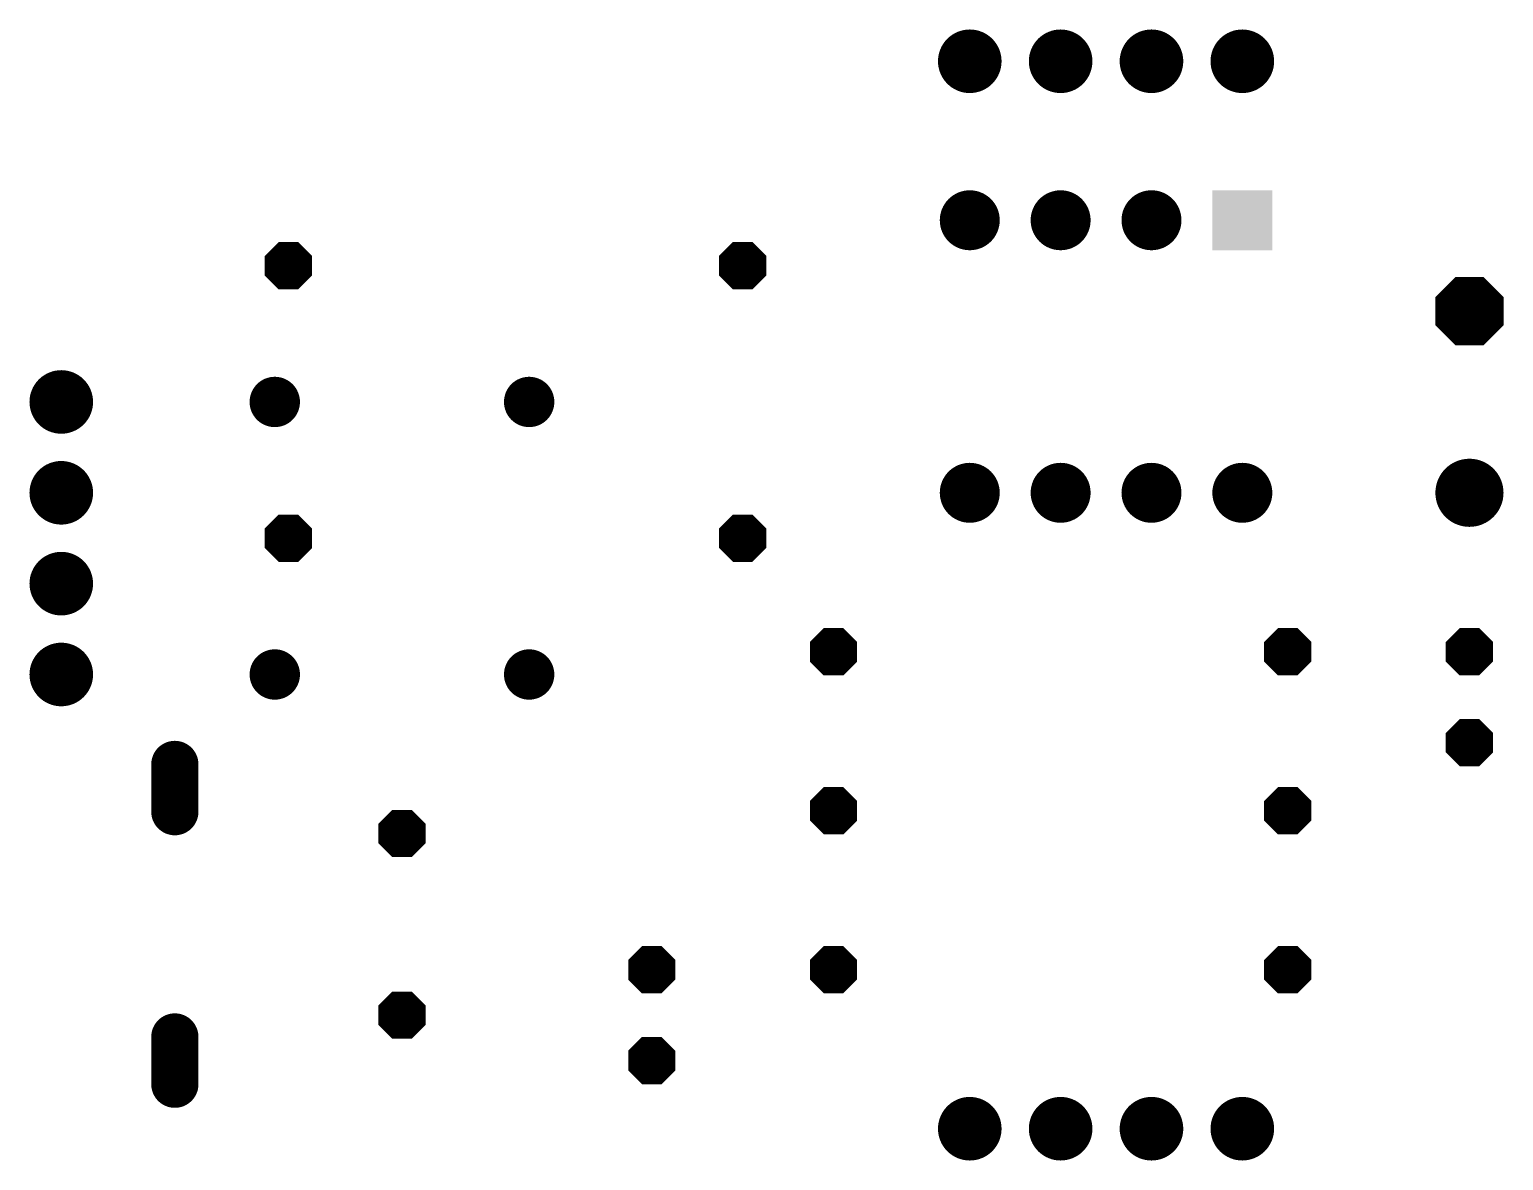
# Model space of a CAD drawing. Extents: x 1.7 to 42.9, y 2.9 to 34.5.
import ezdxf

# ---------------------------------------------------------------- set-up
doc = ezdxf.new("R2010")
doc.units = 0
doc.layers.add('17', color=82, linetype='CONTINUOUS')

# ---------------------------------------------------------------- blocks, each defined once
blk = doc.blocks.new('SQUAREP')
blk.add_solid([(-0.5, -0.5), (0.5, -0.5), (-0.5, 0.5), (0.5, 0.5)])
blk = doc.blocks.new('ROUNDP')
at = {"const_width": 0.5}
blk.add_lwpolyline([(0, -0.25, 1), (0, 0.25, 1), (0, -0.25)], format="xyb", dxfattribs=at)
blk = doc.blocks.new('OCTAGONP')
at = {"const_width": 0.5}
blk.add_lwpolyline([(-0.25, -0.1036), (-0.25, 0.1036), (-0.1036, 0.25), (0.1036, 0.25), (0.25, 0.1036), (0.25, -0.1036), (0.1036, -0.25), (-0.1036, -0.25), (-0.25, -0.1036), (-0.25, 0.1036)], dxfattribs=at)
blk = doc.blocks.new('LONGP100')
at = {"const_width": 1}
blk.add_lwpolyline([(-0.5, 0), (0.5, 0)], dxfattribs=at)
at = {"const_width": 0.5}
for points in [[(-0.5, 0.25, 1), (-0.5, -0.25)], [(0.5, -0.25, 1), (0.5, 0.25)]]:
    blk.add_lwpolyline(points, format="xyb", dxfattribs=at)

msp = doc.modelspace()

# ---------------------------------------------------------------- block references
at = {"layer": '17'}
for name, p, xscale, yscale, rotation in [('ROUNDP', (27.94, 33.655), 1.778, 1.778, 270), ('ROUNDP', (27.94, 33.655), 1.778, 1.778, 270), ('ROUNDP', (30.48, 33.655), 1.778, 1.778, 270), ('ROUNDP', (30.48, 33.655), 1.778, 1.778, 270), ('ROUNDP', (33.02, 33.655), 1.778, 1.778, 270), ('ROUNDP', (33.02, 33.655), 1.778, 1.778, 270), ('ROUNDP', (35.56, 33.655), 1.778, 1.778, 270), ('ROUNDP', (35.56, 33.655), 1.778, 1.778, 270), ('ROUNDP', (27.94, 29.21), 1.6764, 1.6764, 270), ('ROUNDP', (27.94, 29.21), 1.6764, 1.6764, 270), ('ROUNDP', (30.48, 29.21), 1.6764, 1.6764, 270), ('ROUNDP', (30.48, 29.21), 1.6764, 1.6764, 270), ('ROUNDP', (33.02, 29.21), 1.6764, 1.6764, 270), ('ROUNDP', (33.02, 29.21), 1.6764, 1.6764, 270), ('SQUAREP', (35.56, 29.21), 1.6764, 1.6764, 270), ('SQUAREP', (35.56, 29.21), 1.6764, 1.6764, 270), ('OCTAGONP', (41.91, 26.67), 1.905, 1.905, 90), ('OCTAGONP', (41.91, 26.67), 1.905, 1.905, 90), ('ROUNDP', (27.94, 21.59), 1.6764, 1.6764, 270), ('ROUNDP', (27.94, 21.59), 1.6764, 1.6764, 270), ('ROUNDP', (30.48, 21.59), 1.6764, 1.6764, 270), ('ROUNDP', (30.48, 21.59), 1.6764, 1.6764, 270), ('ROUNDP', (33.02, 21.59), 1.6764, 1.6764, 270), ('ROUNDP', (33.02, 21.59), 1.6764, 1.6764, 270), ('ROUNDP', (35.56, 21.59), 1.6764, 1.6764, 270), ('ROUNDP', (35.56, 21.59), 1.6764, 1.6764, 270), ('ROUNDP', (41.91, 21.59), 1.905, 1.905, 90), ('ROUNDP', (41.91, 21.59), 1.905, 1.905, 90), ('OCTAGONP', (41.91, 17.145), 1.3208, 1.3208, 270), ('OCTAGONP', (41.91, 17.145), 1.3208, 1.3208, 270), ('OCTAGONP', (41.91, 14.605), 1.3208, 1.3208, 270), ('OCTAGONP', (41.91, 14.605), 1.3208, 1.3208, 270), ('LONGP100', (5.715, 13.335), 1.3208, 1.3208, 270), ('LONGP100', (5.715, 13.335), 1.3208, 1.3208, 270), ('OCTAGONP', (12.065, 12.065), 1.3208, 1.3208, 270), ('OCTAGONP', (12.065, 12.065), 1.3208, 1.3208, 270), ('OCTAGONP', (19.05, 8.255), 1.3208, 1.3208, 90), ('OCTAGONP', (19.05, 8.255), 1.3208, 1.3208, 90), ('OCTAGONP', (12.065, 6.985), 1.3208, 1.3208, 270), ('OCTAGONP', (12.065, 6.985), 1.3208, 1.3208, 270), ('LONGP100', (5.715, 5.715), 1.3208, 1.3208, 270), ('LONGP100', (5.715, 5.715), 1.3208, 1.3208, 270), ('OCTAGONP', (19.05, 5.715), 1.3208, 1.3208, 90), ('OCTAGONP', (19.05, 5.715), 1.3208, 1.3208, 90), ('ROUNDP', (27.94, 3.81), 1.778, 1.778, 90), ('ROUNDP', (27.94, 3.81), 1.778, 1.778, 90), ('ROUNDP', (30.48, 3.81), 1.778, 1.778, 90), ('ROUNDP', (30.48, 3.81), 1.778, 1.778, 90), ('ROUNDP', (33.02, 3.81), 1.778, 1.778, 90), ('ROUNDP', (33.02, 3.81), 1.778, 1.778, 90), ('ROUNDP', (35.56, 3.81), 1.778, 1.778, 90), ('ROUNDP', (35.56, 3.81), 1.778, 1.778, 90)]:
    msp.add_blockref(name, p, dxfattribs=dict(at, xscale=xscale, yscale=yscale, rotation=rotation))
for name, p, xscale, yscale in [('OCTAGONP', (8.89, 27.94), 1.3208, 1.3208), ('OCTAGONP', (8.89, 27.94), 1.3208, 1.3208), ('OCTAGONP', (21.59, 27.94), 1.3208, 1.3208), ('OCTAGONP', (21.59, 27.94), 1.3208, 1.3208), ('ROUNDP', (2.54, 24.13), 1.778, 1.778), ('ROUNDP', (2.54, 24.13), 1.778, 1.778), ('ROUNDP', (8.509, 24.13), 1.408, 1.408), ('ROUNDP', (8.509, 24.13), 1.408, 1.408), ('ROUNDP', (15.621, 24.13), 1.408, 1.408), ('ROUNDP', (15.621, 24.13), 1.408, 1.408), ('ROUNDP', (2.54, 21.59), 1.778, 1.778), ('ROUNDP', (2.54, 21.59), 1.778, 1.778), ('OCTAGONP', (8.89, 20.32), 1.3208, 1.3208), ('OCTAGONP', (8.89, 20.32), 1.3208, 1.3208), ('OCTAGONP', (21.59, 20.32), 1.3208, 1.3208), ('OCTAGONP', (21.59, 20.32), 1.3208, 1.3208), ('ROUNDP', (2.54, 19.05), 1.778, 1.778), ('ROUNDP', (2.54, 19.05), 1.778, 1.778), ('OCTAGONP', (24.13, 17.145), 1.3208, 1.3208), ('OCTAGONP', (24.13, 17.145), 1.3208, 1.3208), ('OCTAGONP', (36.83, 17.145), 1.3208, 1.3208), ('OCTAGONP', (36.83, 17.145), 1.3208, 1.3208), ('ROUNDP', (2.54, 16.51), 1.778, 1.778), ('ROUNDP', (2.54, 16.51), 1.778, 1.778), ('ROUNDP', (8.509, 16.51), 1.408, 1.408), ('ROUNDP', (8.509, 16.51), 1.408, 1.408), ('ROUNDP', (15.621, 16.51), 1.408, 1.408), ('ROUNDP', (15.621, 16.51), 1.408, 1.408), ('OCTAGONP', (24.13, 12.7), 1.3208, 1.3208), ('OCTAGONP', (24.13, 12.7), 1.3208, 1.3208), ('OCTAGONP', (36.83, 12.7), 1.3208, 1.3208), ('OCTAGONP', (36.83, 12.7), 1.3208, 1.3208), ('OCTAGONP', (24.13, 8.255), 1.3208, 1.3208), ('OCTAGONP', (24.13, 8.255), 1.3208, 1.3208), ('OCTAGONP', (36.83, 8.255), 1.3208, 1.3208), ('OCTAGONP', (36.83, 8.255), 1.3208, 1.3208)]:
    msp.add_blockref(name, p, dxfattribs=dict(at, xscale=xscale, yscale=yscale))

doc.saveas('drawing.dxf')
